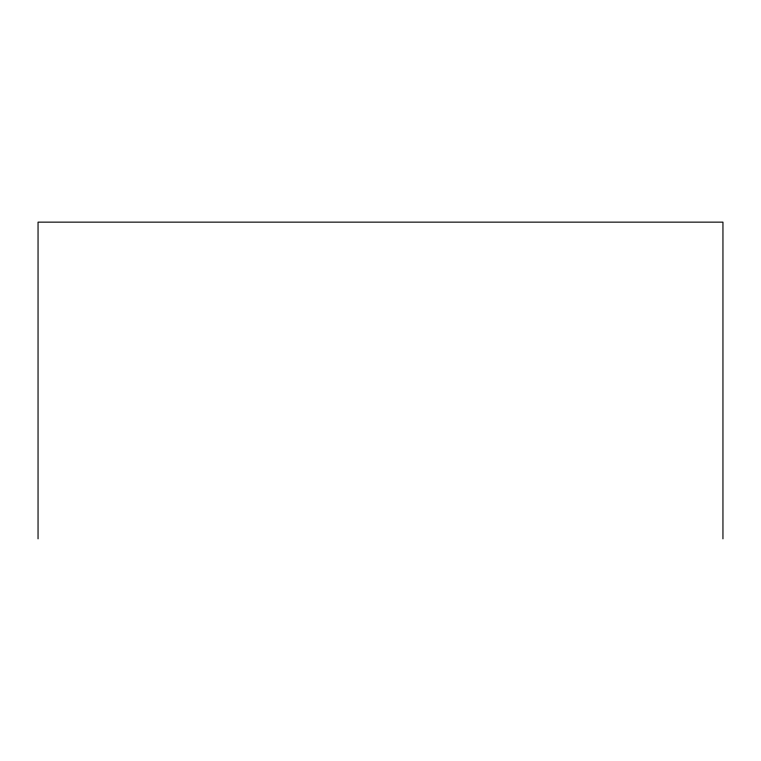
<?xml version="1.0" encoding="UTF-8"?>
<svg xmlns="http://www.w3.org/2000/svg" width="761" height="761" viewBox="0 0 761 761"><rect width="100%" height="100%" fill="white"/><g stroke="black" fill="none" stroke-linecap="round" stroke-linejoin="round"><path stroke-width="1.14" d="M722.95 538.855L722.95 222.145L38.05 222.145L38.05 538.855"/></g></svg>
